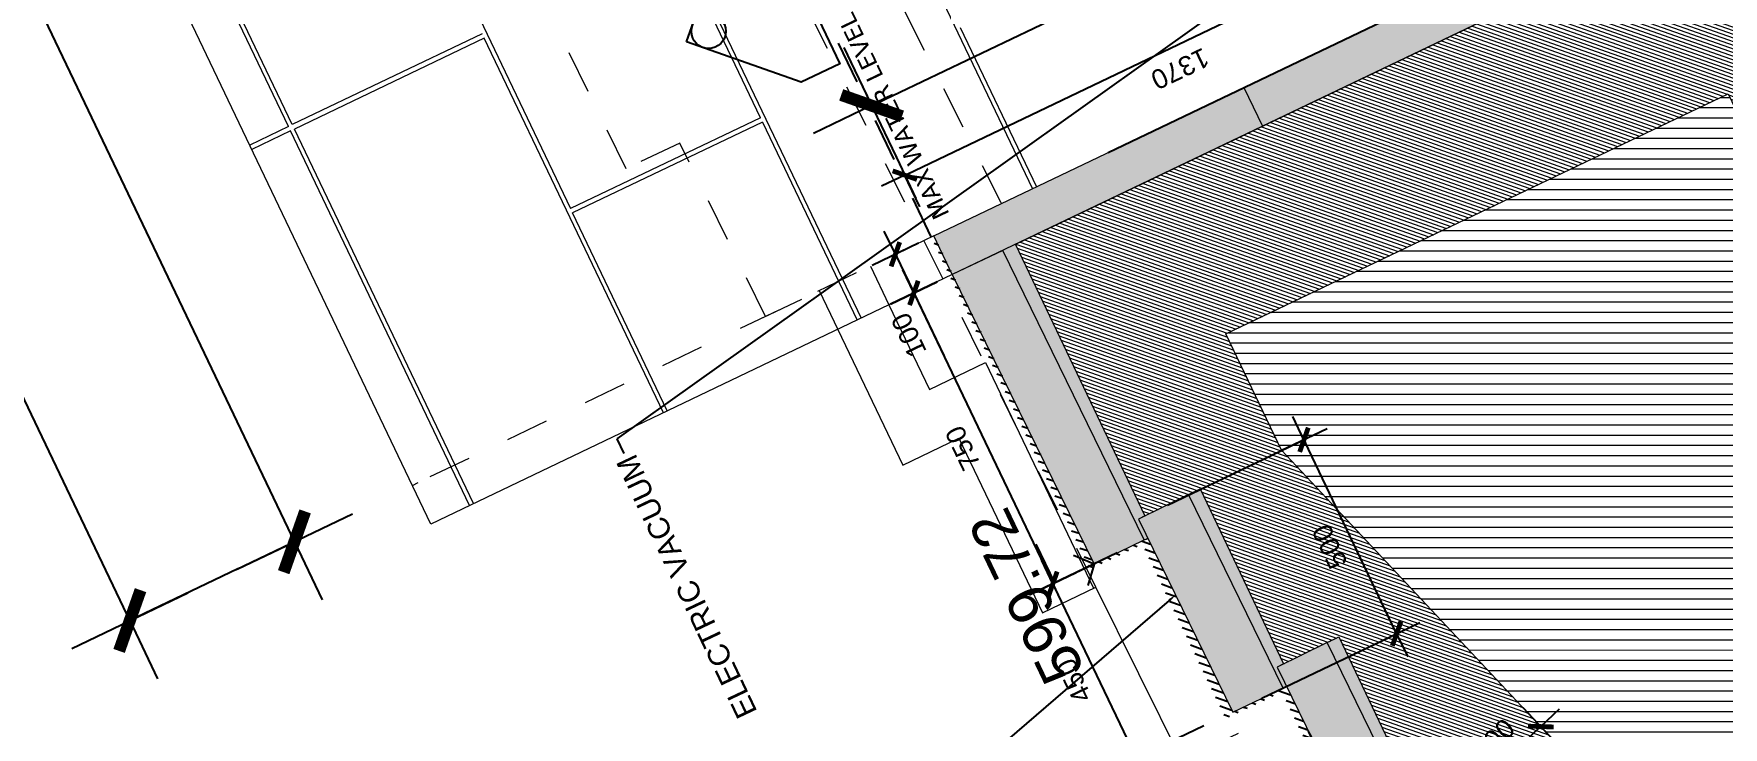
# Model space of a CAD drawing. Header units: metres. Extents: x 678805 to 1359287, y 2747329 to 5497370.
# Drawn here: x 679483.812 to 679487.744, y 2747436.094 to 2747437.707 of the extents above; entities that cross this region are included whole.
import ezdxf
from ezdxf import colors
from ezdxf.entities.mleader import LeaderData, LeaderLine
from ezdxf.enums import TextEntityAlignment as Align
from ezdxf.math import Vec2, Vec3

# ---------------------------------------------------------------- set-up
doc = ezdxf.new("R2010")
doc.units = ezdxf.units.M
for name, pattern in [('XREF_MON_WATERFEATURE$0$Dash_2_', [0.25, 0.125, -0.125]), ('XREF_MON_WATERFEATURE$0$DASHEDX2', [1.5, 1, -0.5]), ('XREF_MON_WATERFEATURE$0$TRAZOS2', [9.524999999999999, 6.35, -3.175])]:
    doc.linetypes.add(name, pattern=pattern)
for name, color, linetype, true_color in [('02-L-Waterfeatures 01', 7, 'Continuous', 0x4da6ff), ('XREF_MON_WATERFEATURE$0$01-TX-Dimensions_1-25', 7, 'Continuous', 0x3f5f7f), ('XREF_MON_WATERFEATURE$0$01-TX-Dimensions_1-50', 7, 'Continuous', 0x3f5f7f), ('XREF_MON_WATERFEATURE$0$EIT_3 TR sorra', 7, 'Continuous', 0xd8ceb0)]:
    doc.layers.add(name, color=color, linetype=linetype, true_color=true_color)
for name, color, linetype in [('XREF_MON_WATERFEATURE$0$00_WF_Return', 150, 'Continuous'), ('XREF_MON_WATERFEATURE$0$00_WF_Supply', 170, 'Continuous'), ('XREF_MON_WATERFEATURE$0$01-TX', 7, 'Continuous'), ('XREF_MON_WATERFEATURE$0$02-L-Water Level', 140, 'Continuous'), ('XREF_MON_WATERFEATURE$0$COTAUX', 7, 'Continuous')]:
    doc.layers.add(name, color=color, linetype=linetype)
for name, color, linetype, lineweight, true_color in [('XREF_MON_WATERFEATURE$0$02-L-projecció', 7, 'Continuous', 5, 0x636363), ('XREF_MON_WATERFEATURE$0$02-L-projecció 2', 7, 'Continuous', 5, 0x636363), ('XREF_MON_WATERFEATURE$0$03-TR-Paviment_08_Natural Stone Bleachers', 7, 'Continuous', 5, 0xafad9d), ('XREF_MON_WATERFEATURE$0$3-TR D formigó', 7, 'Continuous', 5, 0x666666)]:
    doc.layers.add(name, color=color, linetype=linetype, lineweight=lineweight, true_color=true_color)
for name, color, linetype, lineweight in [('XREF_MON_WATERFEATURE$0$02-L-seccionat', 6, 'Continuous', 5), ('XREF_MON_WATERFEATURE$0$1-CM', 7, 'Continuous', 0), ('XREF_MON_WATERFEATURE$0$3-TR terra compactada', 45, 'Continuous', 0)]:
    doc.layers.add(name, color=color, linetype=linetype, lineweight=lineweight)
doc.styles.add('XREF_MON_WATERFEATURE$0$E200', font='verdana.ttf', dxfattribs={"height": 0.4})
doc.styles.add('XREF_MON_WATERFEATURE$0$Standard', font='arial.ttf')
doc.dimstyles.new('XREF_MON_WATERFEATURE$0$E20', dxfattribs={"dimscale": 0.03, "dimtxt": 1.5, "dimasz": 0.2, "dimexe": 0.1, "dimexo": 2.5, "dimgap": 1, "dimtad": 1, "dimdec": 0, "dimlfac": 1000, "dimzin": 0, "dimdsep": 46, "dimtxsty": 'XREF_MON_WATERFEATURE$0$Standard', "dimblk1": 'XREF_MON_WATERFEATURE$0$LINCOT200', "dimblk2": 'XREF_MON_WATERFEATURE$0$LINCOT200', "dimsah": 1, "dimcen": 0.1, "dimdle": 0.1, "dimclrt": 256, "dimadec": 0, "dimazin": 0, "dimtfac": 0.01538461538461539, "dimtdec": 0, "dimtofl": 0, "dimtmove": 0, "dimatfit": 3, "dimldrblk": 'XREF_MON_WATERFEATURE$0$LINCOT200', "dimfxl": 1, "dimtolj": 1, "dimtzin": 0, "dimarcsym": 0})
doc.dimstyles.new('XREF_MON_WATERFEATURE$0$E50', dxfattribs={"dimscale": 0.03, "dimtxt": 4, "dimasz": 0.5, "dimexe": 0.1, "dimexo": 15, "dimgap": 1, "dimtad": 1, "dimzin": 0, "dimdsep": 46, "dimtxsty": 'XREF_MON_WATERFEATURE$0$Standard', "dimblk1": 'XREF_MON_WATERFEATURE$0$LINCOT200', "dimblk2": 'XREF_MON_WATERFEATURE$0$LINCOT200', "dimsah": 1, "dimcen": 0.1, "dimdle": 0.1, "dimclrt": 256, "dimadec": 0, "dimazin": 0, "dimtfac": 0.01538461538461539, "dimtofl": 0, "dimtmove": 0, "dimatfit": 3, "dimldrblk": 'XREF_MON_WATERFEATURE$0$LINCOT200', "dimfxl": 1, "dimtolj": 1, "dimtzin": 0, "dimarcsym": 0})
pattern_1 = [(233.4975340775854, (0.0645159101113677, -2.806752687320113), (0.000729841264189368, -0.004884920084206748), [0.003492499999999996, -0.003492499999999996])]
pattern_2 = [(45.0036907260805, (0, 0), (-0.005657218625843426, 0.00565648984966915), [])]

# ---------------------------------------------------------------- blocks, each defined once
blk = doc.blocks.new('XREF_MON_WATERFEATURE$0$View P3')
at = {"layer": 'XREF_MON_WATERFEATURE$0$02-L-Water Level', "linetype": 'XREF_MON_WATERFEATURE$0$Dash_2_', "ltscale": 0.35}
h = blk.add_hatch(dxfattribs=at)
h.set_pattern_fill('ANSI31', color=256, scale=0.004999999999999989, angle=-1.440409604141197e-10)
h.set_pattern_definition([(44.99999999985593, (0, 0), (-0.01122532015130821, 0.01122532015136465), [])])
h.paths.add_polyline_path([(1.16507260594517, -2.149724781978875), (1.68468470685184, -2.145254114177078), (1.684651335701346, -2.006718603428453), (2.134684117510915, -2.002377902390435), (2.134651100263, -1.863891914021224), (2.584683876484632, -1.859551207628101), (2.584650858771056, -1.721065219026059), (3.034683637320995, -1.716724515426904), (3.03465062007308, -1.578238526824862), (3.484683400951326, -1.573897824622691), (3.484650383703411, -1.43541183648631), (3.934683164581656, -1.431071134284139), (3.934650147333741, -1.292585146147758), (4.784313429220995, -1.285866921225898), (4.784314478756626, -1.278891913592815), (3.92819441948086, -1.278891914058477), (3.928194418083876, -1.413891913834959), (3.478194418828934, -1.413891913369298), (3.478194420225918, -1.558891913387924), (3.028194418177009, -1.558891913853586), (3.028194417245686, -1.703891913406551), (2.578194417990744, -1.703891913872212), (2.578194420784712, -1.848891914123669), (2.128194416873157, -1.848891913890839), (2.128194415941834, -1.993891913443804), (1.678194418083876, -1.993891913676634), (1.678194419015199, -2.138891912996769), (1.159883634652942, -2.138891914859414), (1.159734944347292, -2.281254951842129), (0.8882625340484083, -2.2809714153409), (0.8882591570727527, -2.330971415387467), (1.164520463440567, -2.330988747533411)])
at = {"layer": 'XREF_MON_WATERFEATURE$0$03-TR-Paviment_08_Natural Stone Bleachers'}
h = blk.add_hatch(dxfattribs=at)
h.set_pattern_fill('DASH', color=256, scale=0.001499999999999999, angle=233.4975340775854, style=0, double=1)
h.set_pattern_definition([(349.0551169646379, (-10.21992650767788, 48.01000000047497), (0.005580101668891875, 0.003771641269372013), [0.004762499999999995, -0.004762499999999995])])
h.paths.add_polyline_path([(4.684535485692322, -1.2854347913526), (4.784314478747547, -1.285449811257422), (4.784108313731849, -2.655012963805348), (14.31369576742873, -1.669922863598913), (28.76255416963249, 0.05000000167638063), (28.89160525146872, 0.06000000098720193), (28.93740599649027, 0.06000000145286322), (28.93739090161398, -0.02989424858242273), (14.32474765740335, -1.769313276512548), (4.684091622941196, -2.765884730033576), (4.684562698472291, -1.285434531513602)])
h = blk.add_hatch(dxfattribs=at)
h.set_pattern_fill('DASH', color=256, scale=0.001099999999999998, angle=233.4975340775854, style=0, double=1)
h.set_pattern_definition([(233.4975340775854, (0.5145156737416983, -2.663925996981561), (0.000729841264189368, -0.004884920084206748), [0.003492499999999996, -0.003492499999999996])])
h.paths.add_polyline_path([(3.934650147333741, -1.292585146147758), (3.934650364797562, -1.422154542990029), (4.68451588274911, -1.415657505393028), (4.684535485692322, -1.2854347913526)])
h = blk.add_hatch(dxfattribs=at)
h.set_pattern_fill('DASH', color=256, scale=0.001099999999999998, angle=233.4975340775854, style=0, double=1)
h.set_pattern_definition(pattern_1)
h.paths.add_polyline_path([(3.484650383703411, -1.43541183648631), (3.484650602564216, -1.564981233328581), (3.985760468989611, -1.560639481991529), (3.984631615690887, -1.430644383188337)])
h = blk.add_hatch(dxfattribs=at)
h.set_pattern_fill('DASH', color=256, scale=0.001099999999999998, angle=233.4975340775854, style=0, double=1)
h.set_pattern_definition(pattern_1)
h.paths.add_polyline_path([(3.03465062007308, -1.578238526824862), (3.034650838002563, -1.707807923667133), (3.535760705824941, -1.703466172795743), (3.534631852060556, -1.57347107399255)])
at = {"layer": 'XREF_MON_WATERFEATURE$0$3-TR D formigó'}
h = blk.add_hatch(dxfattribs=at)
h.set_pattern_fill('_USER', color=256, scale=0.007999999999999985, angle=45.00369072608052, pattern_type=0)
h.set_pattern_definition(pattern_2)
h.paths.add_polyline_path([(4.684510949533433, -1.448068327736109), (3.984776679426432, -1.447349506430328), (3.985760186798871, -1.58350568683818), (3.985760098323226, -1.590639481786638), (1.735761295072734, -2.304772944655269), (1.235048487782478, -2.3043002942577), (1.234718102961779, -3.004299982450902), (2.185761065222323, -3.004299982450902), (2.185761064756662, -2.371778391767293), (3.985760098961312, -1.800471624902741), (4.285132287708241, -1.800471624359488), (4.285132287070155, -3.096072127576917), (3.534091622568667, -3.096072127111256), (3.53409162349999, -3.446072127204388), (9.80670249601826, -3.446072121383622), (9.80670249601826, -3.096072121057659), (4.684091622941196, -3.096072127576917), (4.6842723172158, -2.765866050962359), (4.684091622941196, -2.765884730033576)])
h = blk.add_hatch(dxfattribs=at)
h.set_pattern_fill('_USER', color=256, scale=0.007999999999999985, angle=45.00369072608052, pattern_type=0)
h.set_pattern_definition(pattern_2)
h.paths.add_polyline_path([(3.985760098323226, -1.590639481786638), (3.534776908811182, -1.590176197234541), (3.535760699771345, -1.703466176986694), (3.535760330036283, -1.733466177247465)])
h = blk.add_hatch(dxfattribs=at)
h.set_pattern_fill('_USER', color=256, scale=0.007999999999999985, angle=45.00369072608052, pattern_type=0)
h.set_pattern_definition(pattern_2)
h.paths.add_polyline_path([(3.535760336555541, -1.733466096688062), (3.084777146112174, -1.733002812135965), (3.085760937072337, -1.846292791888118), (3.085760566405952, -1.876292792148888)])
at = {"layer": 'XREF_MON_WATERFEATURE$0$3-TR terra compactada'}
h = blk.add_hatch(dxfattribs=at)
h.set_pattern_fill('LINE', color=256, scale=0.007499999999999993, angle=-115.5575462493651, style=0)
h.set_pattern_definition([(244.4424537506349, (0, 0), (0.02148250488437958, -0.01027312708685177), [])])
h.paths.add_polyline_path([(33.4248187597841, -5.638298667035997), (33.42481875838712, -0.1896367226727307), (28.93739090207964, -0.2614927883259952), (28.93739993590862, -1.000565177295357), (26.21110249822959, -1.000591947464272), (26.21110249822959, -1.651717793662101), (20.74110249662772, -1.651717793662101), (20.74110249662772, -2.302507082698867), (15.27390249632299, -2.302507082931697), (15.27390249632299, -2.874289605300874), (9.8067024955526, -2.874289605068043), (9.80670249601826, -3.413715920876712), (9.806702496483922, -3.446072121150792), (3.53409162349999, -3.446072127204388), (3.534091622568667, -3.096072127111256), (4.285132287070155, -3.096072127576917), (4.285132286138833, -1.800471624359488), (3.985760098788887, -1.800471624359488), (2.185761064756662, -2.371778391767293), (2.185761065222323, -3.004299982450902), (1.234718102961779, -3.004299982450902), (1.234718103893101, -2.475620665121824), (0.8597663398832083, -2.475620665121824), (-0.9858305351808667, -2.439915189519525), (-0.9858305337838829, -5.63829866820015)])
at = {"layer": 'XREF_MON_WATERFEATURE$0$EIT_3 TR sorra'}
h = blk.add_hatch(dxfattribs=at)
h.set_pattern_fill('ANSI36', color=256, scale=0.001075000000000008, angle=-0.0699202000995699, style=0, double=1)
h.set_pattern_definition([(44.93007979990038, (2.747062858194113, 0.2568061947822571), (0.001818180869982257, 0.006634756685676805), [0.008532812500000063, -0.001706562500000014, 0, -0.001706562500000014])])
h.paths.add_polyline_path([(3.934648641385138, -1.431071432773024), (3.984631614759564, -1.430644385050982), (3.984776679426432, -1.447349506430328), (4.684511004015803, -1.44806832796894), (4.68451588274911, -1.415657505393028), (3.934650365263224, -1.422154542524368)])
h = blk.add_hatch(dxfattribs=at)
h.set_pattern_fill('ANSI36', color=256, scale=0.001075000000000008, angle=-0.0699202000995699, style=0, double=1)
h.set_pattern_definition([(44.93007979990038, (2.297063094563782, 0.1139795044437051), (0.001818180869982257, 0.006634756685676805), [0.008532812500000063, -0.001706562500000014, 0, -0.001706562500000014])])
h.paths.add_polyline_path([(3.484648877754807, -1.573898123111576), (3.534631851129234, -1.573471075389534), (3.534776915796101, -1.59017619676888), (3.985816237516701, -1.590639538597316), (3.985760468523949, -1.560639481991529), (3.484650601632893, -1.56498123286292)])
h = blk.add_hatch(dxfattribs=at)
h.set_pattern_fill('ANSI36', color=256, scale=0.001075000000000008, angle=-0.0699202000995699, style=0, double=1)
h.set_pattern_definition([(44.93007979990038, (1.84706333046779, -0.02884710999205709), (0.001818180869982257, 0.006634756685676805), [0.008532812500000063, -0.001706562500000014, 0, -0.001706562500000014])])
h.paths.add_polyline_path([(3.034649114590138, -1.716724738012999), (3.084632087964565, -1.716297690290958), (3.084777152631432, -1.733002811670303), (3.535816474352032, -1.7334661539644), (3.535760706290603, -1.703466096427292), (3.034650837536901, -1.707807847764343)])
at = {"layer": 'XREF_MON_WATERFEATURE$0$02-L-projecció', "linetype": 'XREF_MON_WATERFEATURE$0$TRAZOS2', "ltscale": 0.01, "flags": 128}
for points in [[(3.884302506223321, -1.273333333199844), (4.784302502404898, -1.259999998379499), (14.30883168429136, -1.069999999366701), (28.89160525146872, 0.06000000098720193)], [(4.782791825477034, -1.460044325795025), (4.787778298836201, -1.459970451425761), (18.35036307293922, -1.18941733147949)]]:
    blk.add_lwpolyline(points, dxfattribs=at)
at = {"layer": 'XREF_MON_WATERFEATURE$0$02-L-projecció'}
blk.add_lwpolyline([(3.434302500449121, -1.424999999115244), (3.434302501380444, -1.279999999329448), (3.884302506223321, -1.273333333199844)], dxfattribs=at)
at = {"layer": 'XREF_MON_WATERFEATURE$0$02-L-projecció 2'}
for points in [[(4.684562702663243, -1.285437314305454), (4.684562699403614, 0.06000000145286322), (28.93740599649027, 0.06000000145286322)], [(4.784314475953579, 0.05999999307096004), (4.784314477816224, 0.0449999924749136)], [(5.650702494196594, -0.0399999963119626), (5.6507024965249, 0.06000000098720193)], [(5.661902494728565, -0.03999999607913196), (5.661902495659888, 0.06000000098720193)], [(4.684562698937953, -0.03999999957159162), (5.650702495593578, -0.03999999910593033)], [(4.68456269800663, -0.0499999993480742), (5.650702495127916, -0.04999999888241291)], [(5.650702494196594, -0.5399999958463013), (5.650702494662255, -0.04999999608844519)], [(5.661902494728565, -0.03999999957159162), (6.561902496032417, -0.03999999910593033)], [(5.661902495194227, -0.5399999958463013), (5.661902494262904, -0.04999999585561454)], [(5.661902494728565, -0.04999999888241291), (6.561902497429401, -0.04999999888241291)], [(4.684562698937953, -0.5399999963119626), (5.650702494196594, -0.5399999958463013)], [(4.684562699869275, -0.5499999993480742), (5.195102497003973, -0.5499999993480742)], [(5.195102494675666, -1.039999992586672), (5.195102495606989, -0.5499999937601388)], [(5.206302495207638, -1.039999993052334), (5.20630249613896, -0.5499999937601388)], [(6.106302496511489, -0.5499999988824129), (5.206302495207638, -0.5499999993480742)], [(4.68456270173192, -0.9899976612068713), (4.334302507340908, -0.9899976616725326), (4.334302505478263, -1.134997661691159), (3.884302504360676, -1.134997661225498), (3.884302506223321, -1.273333333199844)], [(5.195102495141327, -1.039999993517995), (4.68456270173192, -1.039999994449317)], [(5.650702494662255, -1.04999999795109), (4.68456270173192, -1.050000001210719)], [(5.206302495207638, -1.039999997243285), (6.106302494183183, -1.039999996777624)], [(4.684562702663243, -1.121997661190107), (4.466302506159991, -1.121997661422938), (4.466302508022636, -1.266997661907226), (3.884302504360676, -1.266997661441565)], [(5.650702495593578, -1.539999996311963), (4.784276180434972, -1.539869569707662)], [(5.195102495141327, -1.549999992363155), (4.784314480144531, -1.549999992595986)]]:
    blk.add_lwpolyline(points, dxfattribs=at)
at = {"layer": 'XREF_MON_WATERFEATURE$0$02-L-projecció 2', "linetype": 'XREF_MON_WATERFEATURE$0$TRAZOS2', "ltscale": 0.01}
for points in [[(4.784302507527173, -0.8513677101582289), (5.234300951473415, -0.8450038824230433), (5.234301787801087, -0.7065175855532289), (5.68433456774801, -0.7021768782287836), (5.684301549568772, -0.5636908914893866), (6.135637022554874, -0.5593440828379244), (6.134301310405135, -0.4208641992881894), (6.796276938170195, -0.4095888664014637), (28.89160525426269, 0.06000000098720193)], [(4.784314478747547, -1.285449811723083), (4.784314480610192, 0.06000000098720193)], [(4.784314481075853, -0.8449976616539061), (4.784302507061511, -0.8449976616539061), (4.784302504267544, -0.9899976612068713), (4.68456270173192, -0.9899976612068713)], [(4.784314480610192, -1.121997660957277), (4.684562702663243, -1.121997661190107)]]:
    blk.add_lwpolyline(points, dxfattribs=at)
at = {"layer": 'XREF_MON_WATERFEATURE$0$02-L-seccionat'}
for points in [[(4.684535485692322, -1.2854347913526), (4.784314478747547, -1.285449811257422), (4.784108313731849, -2.655012963805348), (14.31369576742873, -1.669922863598913), (28.76255416963249, 0.05000000167638063), (28.89160525146872, 0.06000000098720193), (28.93740599649027, 0.06000000145286322), (28.93739090161398, -0.02989424858242273), (14.32474765740335, -1.769313276512548), (4.684091622941196, -2.765884730033576), (4.684562698472291, -1.285434531513602)], [(3.934650147333741, -1.292585146147758), (3.934650364797562, -1.422154542990029), (4.68451588274911, -1.415657505393028), (4.684535485692322, -1.2854347913526)], [(3.484650383703411, -1.43541183648631), (3.484650602564216, -1.564981233328581), (3.985760468989611, -1.560639481991529), (3.984631615690887, -1.430644383188337)], [(3.03465062007308, -1.578238526824862), (3.034650838002563, -1.707807923667133), (3.535760705824941, -1.703466172795743), (3.534631852060556, -1.57347107399255)]]:
    blk.add_lwpolyline(points, close=True, dxfattribs=at)
for points in [[(1.234718103893101, -2.304299982497469), (1.234718102961779, -3.004299982450902), (2.185761065222323, -3.004299982450902), (2.185761064756662, -2.371778391767293), (3.985760098961312, -1.800471624902741), (4.285132287503998, -1.800471624359488), (4.285132287070155, -3.096072127576917), (3.534091622568667, -3.096072127111256), (3.53409162349999, -3.446072127204388), (9.80670249601826, -3.44607212767005), (9.8067024955526, -3.096072127111256), (4.684091622941196, -3.096072127576917), (4.684510949533433, -1.448068327736109)], [(4.784194052685052, -2.085449802689254), (4.68430813960731, -2.085434766020626)]]:
    blk.add_lwpolyline(points, dxfattribs=at)
at = {"layer": 'XREF_MON_WATERFEATURE$0$02-L-Water Level', "linetype": 'XREF_MON_WATERFEATURE$0$Dash_2_', "ltscale": 0.35, "flags": 128}
blk.add_lwpolyline([(4.784630791533559, -1.278887227477059), (13.7843120651241, -1.278858513203228), (26.17802093643695, -0.2576504493211118)], dxfattribs=at)
at = {"layer": 'XREF_MON_WATERFEATURE$0$1-CM'}
for points in [[(3.934650364797562, -1.422154542990029), (3.934649394825101, -1.427173510659486), (3.934683164581656, -1.431071134284139)], [(4.684511004015803, -1.44806832796894), (3.984776679426432, -1.447349506430328), (3.984631614759564, -1.430644385050982)], [(3.484650602564216, -1.564981233328581), (3.48464963119477, -1.570000201230869), (3.484683400951326, -1.573897824622691)], [(3.985760468989611, -1.560639481991529), (3.985760098323226, -1.590639481786638), (3.534776915796101, -1.59017619676888), (3.534631851129234, -1.573471075389534)], [(3.985760468989611, -1.560639481991529), (3.985837721731514, -1.569555688183755)], [(3.535760706756264, -1.703466096427292), (3.535760336555541, -1.733466096688062), (3.084777152631432, -1.733002811670303), (3.084632087964565, -1.716297690290958)], [(3.535760705824941, -1.703466172795743), (3.535837959498167, -1.712382378522307)]]:
    blk.add_lwpolyline(points, dxfattribs=at)
at = {"layer": 'XREF_MON_WATERFEATURE$0$02-L-Water Level', "linetype": 'XREF_MON_WATERFEATURE$0$Dash_2_', "ltscale": 0.35, "style": 'XREF_MON_WATERFEATURE$0$E200'}
blk.add_text('MAX WATER LEVEL', height=0.04, rotation=0.02288773773016994, dxfattribs=at).set_placement((4.813762650243007, -1.340808905661106))
blk = doc.blocks.new('XREF_MON_WATERFEATURE$0$LINCOT200')
for p, q in [((0, -9.999961704014428), (0, 10.00003829598555)), ((3.694822225952521e-13, 3.829598557558711e-05), (10.00000000000051, 3.829598557558711e-05))]:
    blk.add_line(p, q)
at = {"const_width": 1.875}
blk.add_lwpolyline([(3.535533801624467, -3.535495714255788), (-3.535533950636761, 3.535572157214077)], dxfattribs=at)
at = {"layer": 'XREF_MON_WATERFEATURE$0$COTAUX'}
blk.add_line((0, 0), (-1.249999999999915, 0), dxfattribs=at)
blk = doc.blocks.new('*D612')
at = {"layer": 'DEFPOINTS', "color": 0, "transparency": 16777216}
for p in [(679474.2733507872, 2747458.44656664), (679473.6150684826, 2747458.131769603), (679484.6927295746, 2747436.656485248)]:
    blk.add_point(p, dxfattribs=at)
at = {"layer": 'XREF_MON_WATERFEATURE$0$01-TX-Dimensions_1-50', "color": 0, "lineweight": -2, "transparency": 16777216}
for p, q in [((679473.8673823153, 2747458.252428546), (679473.6123620261, 2747458.130475349)), ((679484.0286688324, 2747436.355551812), (679473.6215397523, 2747458.11823732)), ((679484.2867611027, 2747436.462347154), (679484.0324336458, 2747436.340725276))]:
    blk.add_line(p, q, dxfattribs=at)
at = {"layer": 'XREF_MON_WATERFEATURE$0$01-TX-Dimensions_1-50', "color": 0, "lineweight": -2, "transparency": 16777216, "xscale": 0.015, "yscale": 0.015, "zscale": 0.015}
for p, rotation in [((679473.6150684826, 2747458.131769603), 115.5575828872426), ((679484.0351401023, 2747436.34201953), 295.5575828872426)]:
    blk.add_blockref('XREF_MON_WATERFEATURE$0$LINCOT200', p, dxfattribs=dict(at, rotation=rotation))
at = {"layer": 'XREF_MON_WATERFEATURE$0$01-TX-Dimensions_1-50', "transparency": 16777216, "insert": (679478.1980681404, 2747448.336554929), "char_height": 0.12, "attachment_point": 5, "rotation": 115.55758288724267, "style": 'XREF_MON_WATERFEATURE$0$Standard'}
blk.add_mtext('\\A1;24.15', dxfattribs=at)
blk = doc.blocks.new('*D613')
at = {"layer": 'DEFPOINTS', "color": 0, "transparency": 16777216}
for p in [(679475.4583192505, 2747455.966859714), (679484.692729586, 2747436.656485253), (679484.418254521, 2747436.525228592)]:
    blk.add_point(p, dxfattribs=at)
at = {"layer": 'XREF_MON_WATERFEATURE$0$01-TX-Dimensions_1-50', "color": 0, "lineweight": -2, "transparency": 16777216}
for p, q in [((679475.0523507784, 2747455.77272162), (679475.1811380424, 2747455.834308949)), ((679475.1903157687, 2747455.82207092), (679484.4117832511, 2747436.538760874)), ((679484.2867611139, 2747436.462347158), (679484.4155480645, 2747436.523934338))]:
    blk.add_line(p, q, dxfattribs=at)
at = {"layer": 'XREF_MON_WATERFEATURE$0$01-TX-Dimensions_1-50', "color": 0, "lineweight": -2, "transparency": 16777216, "xscale": 0.015, "yscale": 0.015, "zscale": 0.015}
for p, rotation in [((679475.1838444988, 2747455.835603203), 115.5575828872426), ((679484.418254521, 2747436.525228592), 295.5575828872426)]:
    blk.add_blockref('XREF_MON_WATERFEATURE$0$LINCOT200', p, dxfattribs=dict(at, rotation=rotation))
at = {"layer": 'XREF_MON_WATERFEATURE$0$01-TX-Dimensions_1-50', "transparency": 16777216, "insert": (679479.1147160588, 2747447.404074768), "char_height": 0.12, "attachment_point": 5, "rotation": 115.55758288724267, "style": 'XREF_MON_WATERFEATURE$0$Standard'}
blk.add_mtext('\\A1;21.40', dxfattribs=at)
blk = doc.blocks.new('*D617')
at = {"layer": 'DEFPOINTS', "color": 0, "transparency": 16777216}
for p in [(679486.727437947, 2747436.188913032), (679486.0547669474, 2747435.867235181), (679486.9255061575, 2747435.784787644)]:
    blk.add_point(p, dxfattribs=at)
at = {"layer": 'XREF_MON_WATERFEATURE$0$01-TX-Dimensions_1-50', "color": 0, "lineweight": -2, "transparency": 16777216}
for p, q in [((679486.321469475, 2747435.994774939), (679486.0520604909, 2747435.865940927)), ((679486.2424479141, 2747435.474769418), (679486.0612382173, 2747435.853702898)), ((679486.5195376853, 2747435.59064955), (679486.2462127275, 2747435.459942881))]:
    blk.add_line(p, q, dxfattribs=at)
at = {"layer": 'XREF_MON_WATERFEATURE$0$01-TX-Dimensions_1-50', "color": 0, "lineweight": -2, "transparency": 16777216, "xscale": 0.015, "yscale": 0.015, "zscale": 0.015}
for p, rotation in [((679486.0547669474, 2747435.867235181), 115.5575828872426), ((679486.248919184, 2747435.461237135), 295.5575828872426)]:
    blk.add_blockref('XREF_MON_WATERFEATURE$0$LINCOT200', p, dxfattribs=dict(at, rotation=rotation))
at = {"layer": 'XREF_MON_WATERFEATURE$0$01-TX-Dimensions_1-50', "transparency": 16777216, "insert": (679486.0695047585, 2747435.624861174), "char_height": 0.12, "attachment_point": 5, "rotation": 115.55758288724267, "style": 'XREF_MON_WATERFEATURE$0$Standard'}
blk.add_mtext('\\A1;0.45', dxfattribs=at)
blk = doc.blocks.new('*D623')
at = {"layer": 'DEFPOINTS', "color": 0, "transparency": 16777216}
for p in [(679481.6031131693, 2747445.736551202), (679488.5411872624, 2747438.49685536), (679485.9065297246, 2747437.236936355)]:
    blk.add_point(p, dxfattribs=at)
at = {"layer": 'XREF_MON_WATERFEATURE$0$01-TX-Dimensions_1-50', "color": 0, "lineweight": -2, "transparency": 16777216}
for p, q in [((679482.0090816414, 2747445.930689297), (679484.434845676, 2747447.090713385)), ((679484.4386104892, 2747447.075886848), (679488.5347159925, 2747438.510387642)), ((679486.3124981967, 2747437.431074449), (679488.5438937189, 2747438.498149614))]:
    blk.add_line(p, q, dxfattribs=at)
at = {"layer": 'XREF_MON_WATERFEATURE$0$01-TX-Dimensions_1-50', "color": 0, "lineweight": -2, "transparency": 16777216, "xscale": 0.015, "yscale": 0.015, "zscale": 0.015}
for p, rotation in [((679484.4321392195, 2747447.089419131), 115.5575828872426), ((679488.5411872624, 2747438.49685536), 295.5575828872426)]:
    blk.add_blockref('XREF_MON_WATERFEATURE$0$LINCOT200', p, dxfattribs=dict(at, rotation=rotation))
at = {"layer": 'XREF_MON_WATERFEATURE$0$01-TX-Dimensions_1-50', "transparency": 16777216, "insert": (679486.4347732501, 2747442.690090797), "char_height": 0.12, "attachment_point": 5, "rotation": 115.55758288724267, "style": 'XREF_MON_WATERFEATURE$0$Standard'}
blk.add_mtext('\\A1;9.52', dxfattribs=at)
blk = doc.blocks.new('*D671')
at = {"layer": 'DEFPOINTS', "color": 0, "transparency": 16777216}
for p in [(679486.9973253371, 2747438.130617431), (679487.1421730242, 2747437.827604542), (679485.9065297245, 2747437.236936355)]:
    blk.add_point(p, dxfattribs=at)
at = {"layer": 'XREF_MON_WATERFEATURE$0$01-TX-Dimensions_1-50', "color": 0, "lineweight": -2, "transparency": 16777216}
for p, q in [((679486.9480960439, 2747438.233602233), (679486.9960314906, 2747438.133324082)), ((679485.7752152936, 2747437.546418477), (679486.9837920807, 2747438.124148198)), ((679485.7124527441, 2747437.642934047), (679485.7603881909, 2747437.542655896))]:
    blk.add_line(p, q, dxfattribs=at)
at = {"layer": 'XREF_MON_WATERFEATURE$0$01-TX-Dimensions_1-50', "color": 0, "lineweight": -2, "transparency": 16777216, "xscale": 0.015, "yscale": 0.015, "zscale": 0.015}
for p, rotation in [((679486.9973253371, 2747438.130617431), 25.54895795634032), ((679485.7616820374, 2747437.539949245), 205.5489579563404)]:
    blk.add_blockref('XREF_MON_WATERFEATURE$0$LINCOT200', p, dxfattribs=dict(at, rotation=rotation))
at = {"layer": 'XREF_MON_WATERFEATURE$0$01-TX-Dimensions_1-50', "transparency": 16777216, "insert": (679486.340123447, 2747437.917664497), "char_height": 0.12, "attachment_point": 5, "rotation": 25.548957956340324, "style": 'XREF_MON_WATERFEATURE$0$Standard'}
blk.add_mtext('\\A1;1.37', dxfattribs=at)
blk = doc.blocks.new('*D700')
at = {"layer": 'DEFPOINTS', "color": 0, "transparency": 16777216}
for p in [(679485.90653015, 2747437.236935463), (679485.9495626264, 2747437.14691404), (679485.8600723483, 2747437.104118914)]:
    blk.add_point(p, dxfattribs=at)
at = {"layer": 'XREF_MON_WATERFEATURE$0$01-TX-Dimensions_1-25', "color": 0, "lineweight": -2, "transparency": 16777216}
for p, q in [((679485.8388687379, 2747437.204579114), (679485.8143198655, 2747437.192839603)), ((679485.81961483, 2747437.188720944), (679485.8574838403, 2747437.109531827)), ((679485.8819012144, 2747437.114557691), (679485.8573658918, 2747437.10282466)), ((679485.8600723483, 2747437.104118914), (679485.9295453583, 2747436.958841647))]:
    blk.add_line(p, q, dxfattribs=at)
at = {"layer": 'XREF_MON_WATERFEATURE$0$01-TX-Dimensions_1-25', "color": 0, "lineweight": -2, "transparency": 16777216, "xscale": 0.006, "yscale": 0.006, "zscale": 0.006}
for p, rotation in [((679485.817026322, 2747437.194133857), 115.5575828870525), ((679485.8600723483, 2747437.104118914), 295.5575828870525)]:
    blk.add_blockref('XREF_MON_WATERFEATURE$0$LINCOT200', p, dxfattribs=dict(at, rotation=rotation))
at = {"layer": 'XREF_MON_WATERFEATURE$0$01-TX-Dimensions_1-25', "transparency": 16777216, "insert": (679485.8483108886, 2747437.005919118), "char_height": 0.045, "attachment_point": 5, "rotation": 115.55758288705248, "style": 'XREF_MON_WATERFEATURE$0$Standard'}
blk.add_mtext('\\A1;100', dxfattribs=at)
blk = doc.blocks.new('*D701')
at = {"layer": 'DEFPOINTS', "color": 0, "transparency": 16777216}
for p in [(679485.9495626263, 2747437.146914041), (679486.2795273584, 2747436.473488154), (679486.18358689, 2747436.427608483)]:
    blk.add_point(p, dxfattribs=at)
at = {"layer": 'XREF_MON_WATERFEATURE$0$01-TX-Dimensions_1-25', "color": 0, "lineweight": -2, "transparency": 16777216}
for p, q in [((679485.8819012142, 2747437.114557692), (679485.8573664097, 2747437.102824908)), ((679485.8626613742, 2747437.098706249), (679486.180998382, 2747436.433021396)), ((679486.2118659463, 2747436.441131805), (679486.1808804335, 2747436.426314229))]:
    blk.add_line(p, q, dxfattribs=at)
at = {"layer": 'XREF_MON_WATERFEATURE$0$01-TX-Dimensions_1-25', "color": 0, "lineweight": -2, "transparency": 16777216, "xscale": 0.006, "yscale": 0.006, "zscale": 0.006}
for p, rotation in [((679485.8600728662, 2747437.104119162), 115.5575828870525), ((679486.18358689, 2747436.427608483), 295.5575828870525)]:
    blk.add_blockref('XREF_MON_WATERFEATURE$0$LINCOT200', p, dxfattribs=dict(at, rotation=rotation))
at = {"layer": 'XREF_MON_WATERFEATURE$0$01-TX-Dimensions_1-25', "transparency": 16777216, "insert": (679485.9740376595, 2747436.743009117), "char_height": 0.045, "attachment_point": 5, "rotation": 115.55758288705248, "style": 'XREF_MON_WATERFEATURE$0$Standard'}
blk.add_mtext('\\A1;750', dxfattribs=at)
blk = doc.blocks.new('*D702')
at = {"layer": 'DEFPOINTS', "color": 0, "transparency": 16777216}
for p in [(679487.0745239701, 2747437.969018278), (679487.1420648554, 2747437.82778134), (679485.9065297245, 2747437.236936356)]:
    blk.add_point(p, dxfattribs=at)
at = {"layer": 'XREF_MON_WATERFEATURE$0$01-TX-Dimensions_1-25', "color": 0, "lineweight": -2, "transparency": 16777216}
for p, q in [((679485.8444017532, 2747437.380761801), (679487.0691110574, 2747437.96642977)), ((679487.1097085068, 2747437.895442752), (679487.0732297166, 2747437.971724735)), ((679485.8741733759, 2747437.304597768), (679485.837694586, 2747437.38087975))]:
    blk.add_line(p, q, dxfattribs=at)
at = {"layer": 'XREF_MON_WATERFEATURE$0$01-TX-Dimensions_1-25', "color": 0, "lineweight": -2, "transparency": 16777216, "xscale": 0.006, "yscale": 0.006, "zscale": 0.006}
for p, rotation in [((679487.0745239706, 2747437.969018278), 25.55758288705248), ((679485.83898884, 2747437.378173294), 205.5575828870525)]:
    blk.add_blockref('XREF_MON_WATERFEATURE$0$LINCOT200', p, dxfattribs=dict(at, rotation=rotation))
at = {"layer": 'XREF_MON_WATERFEATURE$0$01-TX-Dimensions_1-25', "transparency": 16777216, "insert": (679486.4796177327, 2747437.625789721), "char_height": 0.045, "attachment_point": 5, "rotation": 205.55758288705246, "style": 'XREF_MON_WATERFEATURE$0$Standard'}
blk.add_mtext('\\A1;1370', dxfattribs=at)
blk = doc.blocks.new('*D703')
at = {"layer": 'DEFPOINTS', "color": 0, "transparency": 16777216}
for p in [(679486.4009468663, 2747436.531551316), (679486.6025167577, 2747436.129137899), (679486.3777250882, 2747436.021640324)]:
    blk.add_point(p, dxfattribs=at)
at = {"layer": 'XREF_MON_WATERFEATURE$0$01-TX-Dimensions_1-25', "color": 0, "lineweight": -2, "transparency": 16777216}
for p, q in [((679486.3332854544, 2747436.499194968), (679486.1808809643, 2747436.426313649)), ((679486.1861759287, 2747436.42219499), (679486.3751365802, 2747436.027053237)), ((679486.5348553456, 2747436.09678155), (679486.3750186317, 2747436.02034607))]:
    blk.add_line(p, q, dxfattribs=at)
at = {"layer": 'XREF_MON_WATERFEATURE$0$01-TX-Dimensions_1-25', "color": 0, "lineweight": -2, "transparency": 16777216, "xscale": 0.006, "yscale": 0.006, "zscale": 0.006}
for p, rotation in [((679486.1835874207, 2747436.427607903), 115.5575828870525), ((679486.3777250882, 2747436.021640324), 295.5575828870525)]:
    blk.add_blockref('XREF_MON_WATERFEATURE$0$LINCOT200', p, dxfattribs=dict(at, rotation=rotation))
at = {"layer": 'XREF_MON_WATERFEATURE$0$01-TX-Dimensions_1-25', "transparency": 16777216, "insert": (679486.2328640359, 2747436.201769408), "char_height": 0.045, "attachment_point": 5, "rotation": 115.55758288705248, "style": 'XREF_MON_WATERFEATURE$0$Standard'}
blk.add_mtext('\\A1;450', dxfattribs=at)
blk = doc.blocks.new('*D704')
at = {"layer": 'DEFPOINTS', "color": 0, "transparency": 16777216}
for p in [(679486.76802647, 2747436.762495689), (679486.3825148924, 2747436.578140282), (679486.6025167581, 2747436.129137898)]:
    blk.add_point(p, dxfattribs=at)
at = {"layer": 'XREF_MON_WATERFEATURE$0$01-TX-Dimensions_1-25', "color": 0, "lineweight": -2, "transparency": 16777216}
for p, q in [((679486.4501763044, 2747436.610496631), (679486.7707329264, 2747436.763789943)), ((679486.9811388591, 2747436.316849453), (679486.7706149779, 2747436.757082776)), ((679486.6701781702, 2747436.161494247), (679486.9864338235, 2747436.312730794))]:
    blk.add_line(p, q, dxfattribs=at)
at = {"layer": 'XREF_MON_WATERFEATURE$0$01-TX-Dimensions_1-25', "color": 0, "lineweight": -2, "transparency": 16777216, "xscale": 0.006, "yscale": 0.006, "zscale": 0.006}
for p, rotation in [((679486.76802647, 2747436.762495689), 115.5575828870525), ((679486.983727367, 2747436.31143654), 295.5575828870525)]:
    blk.add_blockref('XREF_MON_WATERFEATURE$0$LINCOT200', p, dxfattribs=dict(at, rotation=rotation))
at = {"layer": 'XREF_MON_WATERFEATURE$0$01-TX-Dimensions_1-25', "transparency": 16777216, "insert": (679486.8280846999, 2747436.514111409), "char_height": 0.045, "attachment_point": 5, "rotation": 115.55758288705248, "style": 'XREF_MON_WATERFEATURE$0$Standard'}
blk.add_mtext('\\A1;500', dxfattribs=at)
blk = doc.blocks.new('*D705')
at = {"layer": 'DEFPOINTS', "color": 0, "transparency": 16777216}
for p in [(679487.318220169, 2747436.096307131), (679487.3191483746, 2747436.095317539), (679487.1723467713, 2747435.959482602)]:
    blk.add_point(p, dxfattribs=at)
at = {"layer": 'XREF_MON_WATERFEATURE$0$01-TX-Dimensions_1-25', "color": 0, "lineweight": -2, "transparency": 16777216}
for p, q in [((679487.1776511783, 2747435.962597746), (679487.3147721721, 2747436.091212803)), ((679487.369529367, 2747436.041604607), (679487.3212007422, 2747436.093129438)), ((679487.2236559691, 2747435.904780079), (679487.1753273443, 2747435.95630491))]:
    blk.add_line(p, q, dxfattribs=at)
at = {"layer": 'XREF_MON_WATERFEATURE$0$01-TX-Dimensions_1-25', "color": 0, "lineweight": -2, "transparency": 16777216, "xscale": 0.006, "yscale": 0.006, "zscale": 0.006}
for p, rotation in [((679487.319148374, 2747436.095317539), 43.16664716838993), ((679487.1732749762, 2747435.958493011), 223.1666471683899)]:
    blk.add_blockref('XREF_MON_WATERFEATURE$0$LINCOT200', p, dxfattribs=dict(at, rotation=rotation))
at = {"layer": 'XREF_MON_WATERFEATURE$0$01-TX-Dimensions_1-25', "transparency": 16777216, "insert": (679487.2099697414, 2747436.065544063), "char_height": 0.045, "attachment_point": 5, "rotation": 43.16664716838994, "style": 'XREF_MON_WATERFEATURE$0$Standard'}
blk.add_mtext('\\A1;200', dxfattribs=at)
blk = doc.blocks.new('*D709')
at = {"layer": 'DEFPOINTS', "color": 0, "transparency": 16777216}
for p in [(679486.7490243391, 2747436.144969849), (679486.6148446774, 2747436.079224595), (679486.8051082343, 2747436.03050808)]:
    blk.add_point(p, dxfattribs=at)
at = {"layer": 'XREF_MON_WATERFEATURE$0$01-TX-Dimensions_1-25', "color": 0, "lineweight": -2, "transparency": 16777216}
for p, q in [((679486.7820243571, 2747436.077620026), (679486.8064282346, 2747436.027814088)), ((679486.7997202477, 2747436.027868079), (679486.6763165579, 2747435.967402828)), ((679486.6478446954, 2747436.011874772), (679486.6722485728, 2747435.962068834)), ((679486.6709285721, 2747435.964762827), (679486.4845092201, 2747435.873421208))]:
    blk.add_line(p, q, dxfattribs=at)
at = {"layer": 'XREF_MON_WATERFEATURE$0$01-TX-Dimensions_1-25', "color": 0, "lineweight": -2, "transparency": 16777216, "xscale": 0.006, "yscale": 0.006, "zscale": 0.006}
for p, rotation in [((679486.8051082338, 2747436.030508081), 26.10389665687766), ((679486.6709285721, 2747435.964762827), 206.1038966568777)]:
    blk.add_blockref('XREF_MON_WATERFEATURE$0$LINCOT200', p, dxfattribs=dict(at, rotation=rotation))
at = {"layer": 'XREF_MON_WATERFEATURE$0$01-TX-Dimensions_1-25', "transparency": 16777216, "insert": (679486.530920253, 2747435.955154885), "char_height": 0.045, "attachment_point": 5, "rotation": 26.103896656877676, "style": 'XREF_MON_WATERFEATURE$0$Standard'}
blk.add_mtext('\\A1;149', dxfattribs=at)
blk = doc.blocks.new('XREF_MON_WATERFEATURE$0$Cota altimetrica Seccion')
at = {"linetype": 'XREF_MON_WATERFEATURE$0$DASHEDX2', "ltscale": 0.5}
for points in [[(-2.328306436538696e-09, -9.313225746154785e-10), (-2.328306436538696e-09, 2.027976872399449), (3.992623805417679, 2.027976872399449)], [(-4.656612873077393e-09, 1.164881524573502e-09), (-0.7729819858795963, 0.6959255700938233)], [(-2.328306436538696e-09, -9.313225746154785e-10), (0.772981978894677, 0.6959255679976192)]]:
    blk.add_lwpolyline(points, dxfattribs=at)
at = {"ltscale": 0.3, "style": 'XREF_MON_WATERFEATURE$0$Standard'}
blk.add_attdef('COTES', text='', height=2, dxfattribs=at).set_placement((-9.313225746154785e-10, 3.499999999068677), align=Align.MIDDLE)
blk = doc.blocks.new('XREF_MON_WATERFEATURE$0$WF_R_Overflow')
at = {"layer": 'XREF_MON_WATERFEATURE$0$00_WF_Return'}
blk.add_lwpolyline([(0.2999999995809048, 4.656612873077393e-10), (0.1000000000931323, -0.1999999997206032), (0, -0.1999999997206032), (0, 0.2000000001862645), (0.1000000005587935, 0.1999999997206032)], close=True, dxfattribs=at)
blk.add_circle((0.2434314573183656, 0), 0.04, dxfattribs=at)
blk = doc.blocks.new('XREF_MON_WATERFEATURE')
at = {"rotation": 115.5575828872439}
blk.add_blockref('XREF_MON_WATERFEATURE$0$View P3', (679486.810897724, 2747432.366190542), dxfattribs=at)
at = {"layer": 'XREF_MON_WATERFEATURE$0$00_WF_Supply', "rotation": 205.5571433950462}
blk.add_blockref('XREF_MON_WATERFEATURE$0$WF_R_Overflow', (679485.6017183166, 2747437.81786596), dxfattribs=at)
at = {"layer": 'XREF_MON_WATERFEATURE$0$01-TX-Dimensions_1-50', "ltscale": 0.3, "xscale": 0.05, "yscale": 0.05, "zscale": 0.05, "rotation": 115.5802839659841}
blk.add_blockref('XREF_MON_WATERFEATURE$0$Cota altimetrica Seccion', (679486.2795273585, 2747436.473488155), dxfattribs=at).add_auto_attribs({'COTES': '599.72'})
at = {"layer": 'XREF_MON_WATERFEATURE$0$01-TX-Dimensions_1-25'}
for base, p1, p2, angle, picture, middle in [((679487.0745239701, 2747437.969018278), (679485.9065297241, 2747437.236936355), (679487.142064855, 2747437.82778134), 205.5575828870525, '*D702', (679486.4796177332, 2747437.625789721)), ((679485.8600723483, 2747437.104118914), (679485.9065301502, 2747437.236935464), (679485.9495626267, 2747437.146914041), 115.5575828870525, '*D700', (679485.8483108889, 2747437.005919117)), ((679486.18358689, 2747436.427608483), (679485.9495626264, 2747437.146914042), (679486.2795273585, 2747436.473488155), 115.5575828870525, '*D701', (679485.9740376597, 2747436.743009116)), ((679486.76802647, 2747436.762495689), (679486.6025167581, 2747436.129137899), (679486.3825148926, 2747436.578140283), 115.5575828870525, '*D704', (679486.8280847002, 2747436.514111408)), ((679486.3777250882, 2747436.021640324), (679486.4009468666, 2747436.531551317), (679486.6025167579, 2747436.1291379), 115.5575828870525, '*D703', (679486.2328640361, 2747436.201769407))]:
    dim = blk.add_linear_dim(base=base, p1=p1, p2=p2, angle=angle, dimstyle='XREF_MON_WATERFEATURE$0$E20', dxfattribs=at)
    dim.commit()
    dim.dimension.update_dxf_attribs({"geometry": picture, "text_midpoint": middle})
dim = blk.add_linear_dim(base=(679486.8051082343, 2747436.03050808), p1=(679486.6148446777, 2747436.079224596), p2=(679486.7490243395, 2747436.14496985), angle=26.103896682002706, dimstyle='XREF_MON_WATERFEATURE$0$E20', dxfattribs=at)
dim.commit()
dim.dimension.update_dxf_attribs({"geometry": '*D709', "text_midpoint": (679486.5542296113, 2747435.907582753), "dimtype": 129})
dim = blk.add_aligned_dim(p1=(679487.1723467718, 2747435.959482603), p2=(679487.3182201694, 2747436.096307132), distance=-0.001356782740899403, dimstyle='XREF_MON_WATERFEATURE$0$E20', dxfattribs=at)
dim.commit()
dim.dimension.update_dxf_attribs({"geometry": '*D705', "text_midpoint": (679487.2099697416, 2747436.065544063)})
at = {"layer": 'XREF_MON_WATERFEATURE$0$01-TX-Dimensions_1-50'}
for base, p1, p2, picture, middle in [((679473.6150684826, 2747458.131769603), (679484.6927295745, 2747436.656485247), (679474.2733507871, 2747458.44656664), '*D612', (679478.280406448, 2747448.375929913)), ((679484.418254521, 2747436.525228592), (679475.4583192505, 2747455.966859714), (679484.692729586, 2747436.656485253), '*D613', (679479.1970543663, 2747447.443449752)), ((679488.5411872624, 2747438.49685536), (679481.6031131692, 2747445.736551202), (679485.9065297246, 2747437.236936355), '*D623', (679486.5171115577, 2747442.729465782))]:
    dim = blk.add_linear_dim(base=base, p1=p1, p2=p2, angle=115.5575828872426, dimstyle='XREF_MON_WATERFEATURE$0$E50', dxfattribs=at)
    dim.commit()
    dim.dimension.update_dxf_attribs({"geometry": picture, "text_midpoint": middle, "dimtype": 128})
dim = blk.add_aligned_dim(p1=(679485.9065297244, 2747437.236936355), p2=(679487.1421730242, 2747437.827604542), distance=0.3358536337231619, dimstyle='XREF_MON_WATERFEATURE$0$E50', dxfattribs=at)
dim.commit()
dim.dimension.update_dxf_attribs({"geometry": '*D671', "text_midpoint": (679486.340123447, 2747437.917664497)})
dim = blk.add_linear_dim(base=(679486.0547669474, 2747435.867235181), p1=(679486.9255061573, 2747435.784787644), p2=(679486.7274379471, 2747436.188913032), angle=115.5575828872426, dimstyle='XREF_MON_WATERFEATURE$0$E50', dxfattribs=at)
dim.commit()
dim.dimension.update_dxf_attribs({"geometry": '*D617', "text_midpoint": (679486.0695047581, 2747435.624861174)})
at = {"layer": 'XREF_MON_WATERFEATURE$0$01-TX'}
ml = blk.add_multileader_mtext('Standard', dxfattribs=at)
ml.set_content('ELECTRIC VACUUM', color=256, style='XREF_MON_WATERFEATURE$0$Standard')
ml.set_leader_properties()
ml.build(insert=Vec2(0, 0))
ml.multileader.update_dxf_attribs({"dogleg_length": 0.07692307692307693, "arrow_head_size": 0.01923076923076923})
ctx = ml.context
ctx.base_point, ctx.char_height, ctx.arrow_head_size, ctx.landing_gap_size, ctx.plane_origin, ctx.plane_x_axis, ctx.plane_y_axis = Vec3(679485.4825290694, 2747436.101987505), 0.05, 0.01923076923076923, 0.01923076923076923, Vec3(679486.4948668423, 2747436.37344488), Vec3(-0.4281212612115987, 0.9037212986859335), Vec3(-0.9037212986859335, -0.4281212612115987)
notes = []
notes.append((ctx, [(1, (1, 1, 0), (679485.1684413139, 2747436.764995442), (0.4281212612115987, -0.9037212986859335), 0.03846153846153853, [(0, [(679486.7701736031, 2747437.905321403)], 0, [])])]))
ctx.mtext.insert, ctx.mtext.text_direction, ctx.mtext.rotation, ctx.mtext.flow_direction = Vec3(679485.4513176521, 2747436.108481208), Vec3(-0.4281212612115987, 0.9037212986859335), 1.564072090888421, 5
ml = blk.add_multileader_mtext('Standard', dxfattribs=at)
ml.set_content('NATURAL STONE BLEACHERS\\P50x80x15cm', color=256, style='XREF_MON_WATERFEATURE$0$Standard')
ml.set_leader_properties()
ml.build(insert=Vec2(0, 0))
ml.multileader.update_dxf_attribs({"dogleg_length": 0.07692307692307693, "arrow_head_size": 0.01923076923076923})
ctx = ml.context
ctx.base_point, ctx.char_height, ctx.arrow_head_size, ctx.landing_gap_size, ctx.plane_origin, ctx.plane_x_axis, ctx.plane_y_axis = Vec3(679486.1226471694, 2747434.707786151), 0.05, 0.01923076923076923, 0.01923076923076923, Vec3(679487.0043223692, 2747435.255059191), Vec3(-0.4281212612115987, 0.9037212986859335), Vec3(-0.9037212986859335, -0.4281212612115987)
notes.append((ctx, [(1, (1, 1, 0), (679485.6531975374, 2747435.69874752), (0.4281212612115987, -0.9037212986859335), 0.03846153846153853, [(0, [(679486.4691066261, 2747436.401414987)], 0, [])])]))
ctx.mtext.insert, ctx.mtext.text_direction, ctx.mtext.rotation, ctx.mtext.flow_direction = Vec3(679486.0914357521, 2747434.714279854), Vec3(-0.4281212612115987, 0.9037212986859335), 1.564072090888421, 5
for ctx, leaders in notes:
    for number, flags, end, landing, length, lines in leaders:
        leader = LeaderData()
        leader.index, (leader.has_last_leader_line, leader.has_dogleg_vector, leader.attachment_direction) = number, flags
        leader.last_leader_point, leader.dogleg_vector, leader.dogleg_length = Vec3(end), Vec3(landing), length
        for number, points, colour, breaks in lines:
            line = LeaderLine()
            line.index, line.vertices, line.color, line.breaks = number, Vec3.list(points), colors.encode_raw_color(colour), breaks
            leader.lines.append(line)
        ctx.leaders.append(leader)

msp = doc.modelspace()

# ---------------------------------------------------------------- block references
at = {"layer": '02-L-Waterfeatures 01', "color": 18, "true_color": 0x000000}
msp.add_blockref('XREF_MON_WATERFEATURE', (0, 0), dxfattribs=at)

doc.saveas('drawing.dxf')
